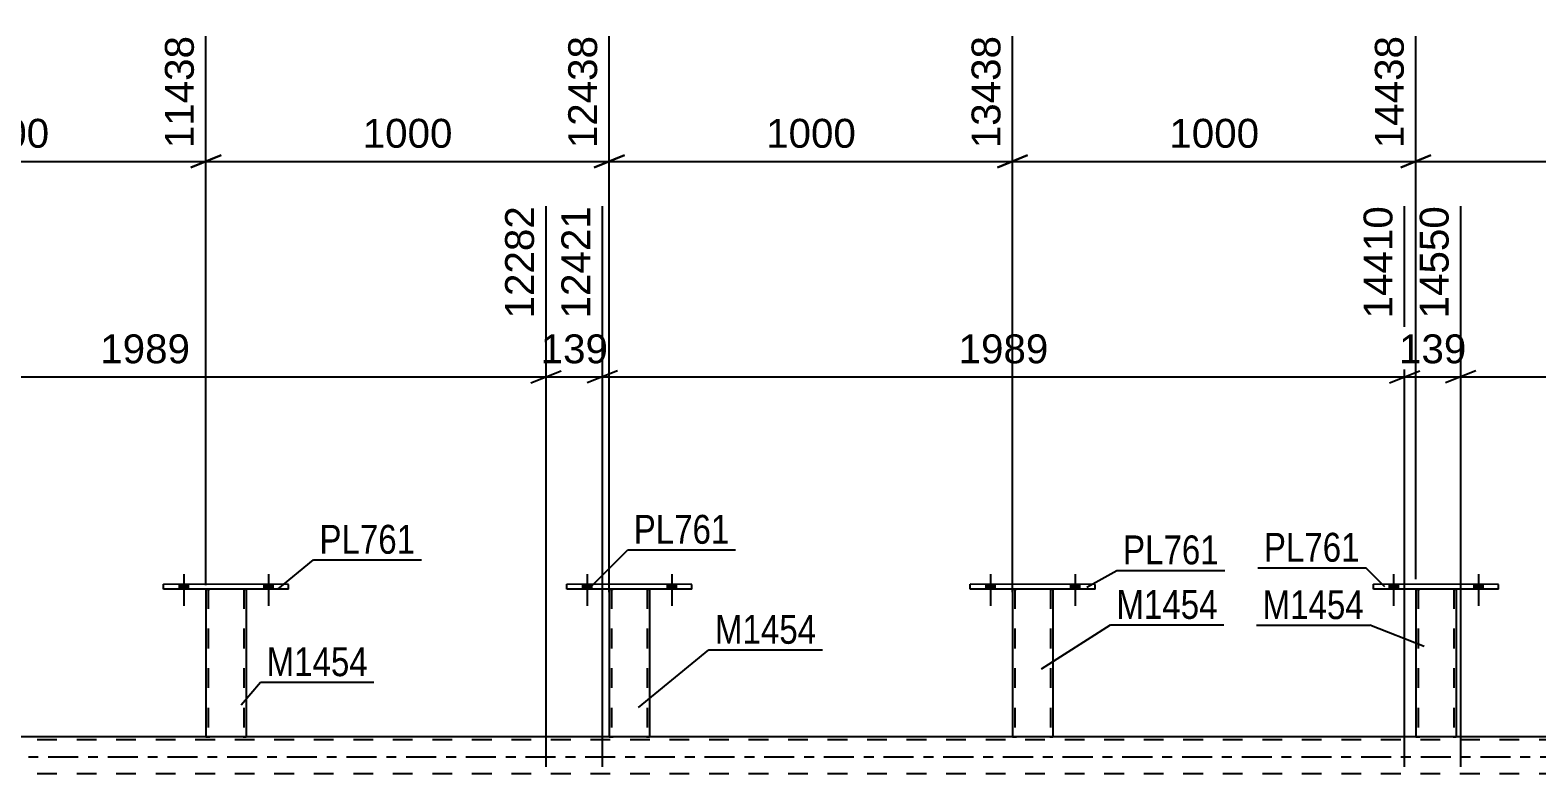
# Model space of a CAD drawing. Header units: millimetres. Extents: x 0 to 841, y 0 to 594.
# Drawn here: x 484.1 to 633.5, y 432.8 to 506.6 of the extents above; entities that cross this region are included whole.
import ezdxf

# ---------------------------------------------------------------- set-up
doc = ezdxf.new("R2010")
doc.units = ezdxf.units.MM
doc.linetypes.add('DXK_LINE_DOT2', pattern=[3.9198, 1.9599, -1.9599])
doc.linetypes.add('DXK_LINE_DOT3', pattern=[5.9187, 2.979, -0.9799, 0.9799, -0.9799])
doc.styles.add('Arial', font='ARIAL.TTF', dxfattribs={"height": 0.2})
doc.styles.add('Arial Narrow', font='ARIALN.TTF', dxfattribs={"height": 0.2})

# ---------------------------------------------------------------- blocks, each defined once
blk = doc.blocks.new('Part-318465150-4862 - 4399')
at = {"color": 2, "linetype": 'Continuous'}
for p, q in [((621.49, 451.15), (621.49, 436.51)), ((625.49, 451.14), (625.49, 436.51)), ((621.52, 436.51), (621.49, 436.51)), ((621.63, 436.51), (621.52, 436.51)), ((621.78, 436.51), (621.63, 436.51)), ((625.19, 436.51), (621.78, 436.51)), ((625.35, 436.51), (625.19, 436.51)), ((625.45, 436.51), (625.35, 436.51)), ((625.49, 436.51), (625.45, 436.51))]:
    blk.add_line(p, q, dxfattribs=at)
at = {"color": 7, "linetype": 'DXK_LINE_DOT2'}
for p, q in [((621.49, 451.15), (621.49, 451.15)), ((621.49, 451.15), (621.49, 451.15)), ((621.49, 451.15), (621.49, 451.15)), ((621.53, 451.15), (621.49, 451.15)), ((621.49, 451.15), (621.53, 451.15)), ((621.63, 451.15), (621.53, 451.15)), ((621.53, 451.15), (621.63, 451.15)), ((621.79, 451.15), (621.63, 451.15)), ((621.63, 451.15), (621.79, 451.15)), ((621.73, 451.15), (621.73, 451.15)), ((621.73, 451.15), (621.73, 436.51)), ((621.75, 451.15), (621.73, 451.15)), ((621.73, 451.15), (621.75, 451.15)), ((621.8, 451.15), (621.75, 451.15)), ((621.75, 451.15), (621.8, 451.15)), ((625.19, 451.15), (621.79, 451.15)), ((625.19, 451.15), (621.79, 451.15)), ((625.1, 451.15), (621.8, 451.15)), ((621.8, 451.15), (621.88, 451.15)), ((625.18, 451.15), (621.88, 451.15)), ((625.18, 451.15), (625.1, 451.15)), ((625.23, 451.15), (625.18, 451.15)), ((625.18, 451.15), (625.23, 451.15)), ((625.19, 451.15), (625.35, 451.15)), ((625.35, 451.15), (625.19, 451.15)), ((625.25, 451.15), (625.23, 451.15)), ((625.23, 451.15), (625.25, 451.15)), ((625.25, 451.15), (625.25, 451.15)), ((625.25, 451.15), (625.25, 436.51)), ((625.35, 451.15), (625.45, 451.15)), ((625.45, 451.15), (625.35, 451.15)), ((625.45, 451.15), (625.49, 451.15)), ((625.49, 451.15), (625.45, 451.15)), ((625.49, 451.15), (625.49, 451.15)), ((625.49, 451.15), (625.49, 451.14)), ((625.49, 451.14), (625.49, 451.15)), ((621.49, 436.51), (621.52, 436.51)), ((621.52, 436.51), (621.63, 436.51)), ((621.63, 436.51), (621.78, 436.51)), ((621.74, 436.51), (621.73, 436.51)), ((621.73, 436.51), (621.74, 436.51)), ((621.8, 436.51), (621.74, 436.51)), ((621.74, 436.51), (621.78, 436.51)), ((625.19, 436.51), (621.78, 436.51)), ((621.78, 436.51), (621.8, 436.51)), ((625.1, 436.51), (621.8, 436.51)), ((621.8, 436.51), (621.87, 436.51)), ((625.18, 436.51), (621.87, 436.51)), ((625.18, 436.51), (625.1, 436.51)), ((625.23, 436.51), (625.18, 436.51)), ((625.18, 436.51), (625.23, 436.51)), ((625.19, 436.51), (625.35, 436.51)), ((625.25, 436.51), (625.23, 436.51)), ((625.23, 436.51), (625.25, 436.51)), ((625.35, 436.51), (625.45, 436.51)), ((625.45, 436.51), (625.49, 436.51))]:
    blk.add_line(p, q, dxfattribs=at)
blk = doc.blocks.new('Part-318465150-4731 - 4399')
at = {"color": 2, "linetype": 'Continuous'}
for p, q in [((537.29, 451.15), (537.29, 451.63)), ((549.69, 451.62), (537.29, 451.63)), ((549.69, 451.14), (549.69, 451.62)), ((549.69, 451.14), (537.29, 451.15))]:
    blk.add_line(p, q, dxfattribs=at)
blk = doc.blocks.new('Part-318465150-4721 - 4399')
at = {"color": 2, "linetype": 'Continuous'}
for p, q in [((577.29, 451.15), (577.29, 451.63)), ((589.69, 451.62), (577.29, 451.63)), ((589.69, 451.14), (589.69, 451.62)), ((589.69, 451.14), (577.29, 451.15))]:
    blk.add_line(p, q, dxfattribs=at)
blk = doc.blocks.new('Part-318465150-4600 - 4399')
at = {"color": 2, "linetype": 'Continuous'}
for p, q in [((501.49, 451.15), (501.49, 436.51)), ((505.49, 451.14), (505.49, 436.51)), ((501.52, 436.51), (501.49, 436.51)), ((501.63, 436.51), (501.52, 436.51)), ((501.78, 436.51), (501.63, 436.51)), ((505.19, 436.51), (501.78, 436.51)), ((505.35, 436.51), (505.19, 436.51)), ((505.45, 436.51), (505.35, 436.51)), ((505.49, 436.51), (505.45, 436.51))]:
    blk.add_line(p, q, dxfattribs=at)
at = {"color": 7, "linetype": 'DXK_LINE_DOT2'}
for p, q in [((501.49, 451.15), (501.49, 451.15)), ((501.49, 451.15), (501.49, 451.15)), ((501.49, 451.15), (501.49, 451.15)), ((501.53, 451.15), (501.49, 451.15)), ((501.49, 451.15), (501.53, 451.15)), ((501.63, 451.15), (501.53, 451.15)), ((501.53, 451.15), (501.63, 451.15)), ((501.79, 451.15), (501.63, 451.15)), ((501.63, 451.15), (501.79, 451.15)), ((501.73, 451.15), (501.73, 451.15)), ((501.73, 451.15), (501.73, 436.51)), ((501.75, 451.15), (501.73, 451.15)), ((501.73, 451.15), (501.75, 451.15)), ((501.8, 451.15), (501.75, 451.15)), ((501.75, 451.15), (501.8, 451.15)), ((505.19, 451.15), (501.79, 451.15)), ((505.19, 451.15), (501.79, 451.15)), ((505.1, 451.15), (501.8, 451.15)), ((501.8, 451.15), (501.88, 451.15)), ((505.18, 451.15), (501.88, 451.15)), ((505.18, 451.15), (505.1, 451.15)), ((505.23, 451.15), (505.18, 451.15)), ((505.18, 451.15), (505.23, 451.15)), ((505.19, 451.15), (505.35, 451.15)), ((505.35, 451.15), (505.19, 451.15)), ((505.25, 451.15), (505.23, 451.15)), ((505.23, 451.15), (505.25, 451.15)), ((505.25, 451.15), (505.25, 451.15)), ((505.25, 451.15), (505.25, 436.51)), ((505.35, 451.15), (505.45, 451.15)), ((505.45, 451.15), (505.35, 451.15)), ((505.45, 451.15), (505.49, 451.15)), ((505.49, 451.15), (505.45, 451.15)), ((505.49, 451.15), (505.49, 451.15)), ((505.49, 451.15), (505.49, 451.14)), ((505.49, 451.14), (505.49, 451.15)), ((501.49, 436.51), (501.52, 436.51)), ((501.52, 436.51), (501.63, 436.51)), ((501.63, 436.51), (501.78, 436.51)), ((501.74, 436.51), (501.73, 436.51)), ((501.73, 436.51), (501.74, 436.51)), ((501.8, 436.51), (501.74, 436.51)), ((501.74, 436.51), (501.78, 436.51)), ((505.19, 436.51), (501.78, 436.51)), ((501.78, 436.51), (501.8, 436.51)), ((505.1, 436.51), (501.8, 436.51)), ((501.8, 436.51), (501.87, 436.51)), ((505.18, 436.51), (501.87, 436.51)), ((505.18, 436.51), (505.1, 436.51)), ((505.23, 436.51), (505.18, 436.51)), ((505.18, 436.51), (505.23, 436.51)), ((505.19, 436.51), (505.35, 436.51)), ((505.25, 436.51), (505.23, 436.51)), ((505.23, 436.51), (505.25, 436.51)), ((505.35, 436.51), (505.45, 436.51)), ((505.45, 436.51), (505.49, 436.51))]:
    blk.add_line(p, q, dxfattribs=at)
blk = doc.blocks.new('Part-318465150-4696 - 4399')
at = {"color": 7, "linetype": 'DXK_LINE_DOT2'}
for p, q in [((765.02, 436.51), (101.49, 436.51)), ((505.49, 436.51), (501.49, 436.51)), ((545.49, 436.51), (541.49, 436.51)), ((585.49, 436.51), (581.49, 436.51)), ((625.49, 436.51), (621.49, 436.51)), ((765.02, 436.19), (89.29, 436.19)), ((765.02, 432.83), (89.29, 432.83))]:
    blk.add_line(p, q, dxfattribs=at)
at = {"color": 2, "linetype": 'Continuous'}
for p, q in [((501.49, 436.51), (465.49, 436.51)), ((541.49, 436.51), (505.49, 436.51)), ((581.49, 436.51), (545.49, 436.51)), ((621.49, 436.51), (585.49, 436.51)), ((661.49, 436.51), (625.49, 436.51))]:
    blk.add_line(p, q, dxfattribs=at)
at = {"color": 7, "linetype": 'DXK_LINE_DOT3'}
blk.add_line((89.29, 434.51), (774.82, 434.51), dxfattribs=at)
blk = doc.blocks.new('Part-318465150-4716 - 4399')
at = {"color": 2, "linetype": 'Continuous'}
for p, q in [((617.29, 451.15), (617.29, 451.63)), ((629.69, 451.62), (617.29, 451.63)), ((629.69, 451.14), (629.69, 451.62)), ((629.69, 451.14), (617.29, 451.15))]:
    blk.add_line(p, q, dxfattribs=at)
blk = doc.blocks.new('Part-318465150-4726 - 4399')
at = {"color": 2, "linetype": 'Continuous'}
for p, q in [((581.49, 451.15), (581.49, 436.51)), ((585.49, 451.14), (585.49, 436.51)), ((581.53, 436.51), (581.49, 436.51)), ((581.63, 436.51), (581.53, 436.51)), ((581.78, 436.51), (581.63, 436.51)), ((585.19, 436.51), (581.78, 436.51)), ((585.35, 436.51), (585.19, 436.51)), ((585.45, 436.51), (585.35, 436.51)), ((585.49, 436.51), (585.45, 436.51))]:
    blk.add_line(p, q, dxfattribs=at)
at = {"color": 7, "linetype": 'DXK_LINE_DOT2'}
for p, q in [((581.49, 451.15), (581.49, 451.15)), ((581.49, 451.15), (581.49, 451.15)), ((581.49, 451.15), (581.49, 451.15)), ((581.53, 451.15), (581.49, 451.15)), ((581.49, 451.15), (581.53, 451.15)), ((581.63, 451.15), (581.53, 451.15)), ((581.53, 451.15), (581.63, 451.15)), ((581.79, 451.15), (581.63, 451.15)), ((581.63, 451.15), (581.79, 451.15)), ((581.73, 451.15), (581.73, 451.15)), ((581.73, 451.15), (581.73, 436.51)), ((581.75, 451.15), (581.73, 451.15)), ((581.73, 451.15), (581.75, 451.15)), ((581.8, 451.15), (581.75, 451.15)), ((581.75, 451.15), (581.8, 451.15)), ((585.2, 451.15), (581.79, 451.15)), ((585.2, 451.15), (581.79, 451.15)), ((585.1, 451.15), (581.8, 451.15)), ((581.8, 451.15), (581.88, 451.15)), ((585.18, 451.15), (581.88, 451.15)), ((585.18, 451.15), (585.1, 451.15)), ((585.23, 451.15), (585.18, 451.15)), ((585.18, 451.15), (585.23, 451.15)), ((585.2, 451.15), (585.35, 451.15)), ((585.35, 451.15), (585.2, 451.15)), ((585.25, 451.15), (585.23, 451.15)), ((585.23, 451.15), (585.25, 451.15)), ((585.25, 451.15), (585.25, 451.15)), ((585.25, 451.15), (585.25, 436.51)), ((585.35, 451.15), (585.46, 451.15)), ((585.46, 451.15), (585.35, 451.15)), ((585.46, 451.15), (585.49, 451.15)), ((585.49, 451.15), (585.46, 451.15)), ((585.49, 451.15), (585.49, 451.15)), ((585.49, 451.15), (585.49, 451.14)), ((585.49, 451.14), (585.49, 451.15)), ((581.49, 436.51), (581.53, 436.51)), ((581.53, 436.51), (581.63, 436.51)), ((581.63, 436.51), (581.78, 436.51)), ((581.75, 436.51), (581.73, 436.51)), ((581.73, 436.51), (581.75, 436.51)), ((581.8, 436.51), (581.75, 436.51)), ((581.75, 436.51), (581.78, 436.51)), ((585.19, 436.51), (581.78, 436.51)), ((581.78, 436.51), (581.8, 436.51)), ((585.1, 436.51), (581.8, 436.51)), ((581.8, 436.51), (581.88, 436.51)), ((585.18, 436.51), (581.88, 436.51)), ((585.18, 436.51), (585.1, 436.51)), ((585.23, 436.51), (585.18, 436.51)), ((585.18, 436.51), (585.23, 436.51)), ((585.19, 436.51), (585.35, 436.51)), ((585.25, 436.51), (585.23, 436.51)), ((585.23, 436.51), (585.25, 436.51)), ((585.35, 436.51), (585.45, 436.51)), ((585.45, 436.51), (585.49, 436.51))]:
    blk.add_line(p, q, dxfattribs=at)
blk = doc.blocks.new('Part-318465150-4736 - 4399')
at = {"color": 2, "linetype": 'Continuous'}
for p, q in [((541.49, 451.15), (541.49, 436.51)), ((545.49, 451.14), (545.49, 436.51)), ((541.53, 436.51), (541.49, 436.51)), ((541.63, 436.51), (541.53, 436.51)), ((541.78, 436.51), (541.63, 436.51)), ((545.19, 436.51), (541.78, 436.51)), ((545.35, 436.51), (545.19, 436.51)), ((545.45, 436.51), (545.35, 436.51)), ((545.49, 436.51), (545.45, 436.51))]:
    blk.add_line(p, q, dxfattribs=at)
at = {"color": 7, "linetype": 'DXK_LINE_DOT2'}
for p, q in [((541.49, 451.15), (541.49, 451.15)), ((541.49, 451.15), (541.49, 451.15)), ((541.49, 451.15), (541.49, 451.15)), ((541.53, 451.15), (541.49, 451.15)), ((541.49, 451.15), (541.53, 451.15)), ((541.63, 451.15), (541.53, 451.15)), ((541.53, 451.15), (541.63, 451.15)), ((541.79, 451.15), (541.63, 451.15)), ((541.63, 451.15), (541.79, 451.15)), ((541.73, 451.15), (541.73, 451.15)), ((541.73, 451.15), (541.73, 436.51)), ((541.75, 451.15), (541.73, 451.15)), ((541.73, 451.15), (541.75, 451.15)), ((541.8, 451.15), (541.75, 451.15)), ((541.75, 451.15), (541.8, 451.15)), ((545.2, 451.15), (541.79, 451.15)), ((545.2, 451.15), (541.79, 451.15)), ((545.11, 451.15), (541.8, 451.15)), ((541.8, 451.15), (541.88, 451.15)), ((545.18, 451.15), (541.88, 451.15)), ((545.18, 451.15), (545.11, 451.15)), ((545.23, 451.15), (545.18, 451.15)), ((545.18, 451.15), (545.23, 451.15)), ((545.2, 451.15), (545.35, 451.15)), ((545.35, 451.15), (545.2, 451.15)), ((545.25, 451.15), (545.23, 451.15)), ((545.23, 451.15), (545.25, 451.15)), ((545.25, 451.15), (545.25, 451.15)), ((545.25, 451.15), (545.25, 436.51)), ((545.35, 451.15), (545.46, 451.15)), ((545.46, 451.15), (545.35, 451.15)), ((545.46, 451.15), (545.49, 451.15)), ((545.49, 451.15), (545.46, 451.15)), ((545.49, 451.15), (545.49, 451.15)), ((545.49, 451.15), (545.49, 451.14)), ((545.49, 451.14), (545.49, 451.15)), ((541.49, 436.51), (541.53, 436.51)), ((541.53, 436.51), (541.63, 436.51)), ((541.63, 436.51), (541.78, 436.51)), ((541.75, 436.51), (541.73, 436.51)), ((541.73, 436.51), (541.75, 436.51)), ((541.8, 436.51), (541.75, 436.51)), ((541.75, 436.51), (541.78, 436.51)), ((545.19, 436.51), (541.78, 436.51)), ((541.78, 436.51), (541.8, 436.51)), ((545.1, 436.51), (541.8, 436.51)), ((541.8, 436.51), (541.88, 436.51)), ((545.18, 436.51), (541.88, 436.51)), ((545.18, 436.51), (545.1, 436.51)), ((545.23, 436.51), (545.18, 436.51)), ((545.18, 436.51), (545.23, 436.51)), ((545.19, 436.51), (545.35, 436.51)), ((545.25, 436.51), (545.23, 436.51)), ((545.23, 436.51), (545.25, 436.51)), ((545.35, 436.51), (545.45, 436.51)), ((545.45, 436.51), (545.49, 436.51))]:
    blk.add_line(p, q, dxfattribs=at)
blk = doc.blocks.new('Part-318465150-4741 - 4399')
at = {"color": 2, "linetype": 'Continuous'}
for p, q in [((497.29, 451.15), (497.29, 451.63)), ((509.69, 451.62), (497.29, 451.63)), ((509.69, 451.14), (509.69, 451.62)), ((509.69, 451.14), (497.29, 451.15))]:
    blk.add_line(p, q, dxfattribs=at)
blk = doc.blocks.new('Bolt-318465150-4864 - 4399')
at = {"linetype": 'Continuous'}
for points in [[(618.85, 451.15), (619.73, 451.15), (619.73, 451.63), (618.85, 451.63)], [(627.25, 451.14), (628.13, 451.14), (628.13, 451.62), (627.25, 451.62)]]:
    blk.add_hatch(color=1, dxfattribs=at).paths.add_polyline_path(points)
at = {"color": 1, "linetype": 'Continuous'}
for p, q in [((618.85, 451.63), (618.85, 451.15)), ((619.29, 452.63), (619.29, 449.51)), ((619.73, 451.63), (619.73, 451.15)), ((627.25, 451.62), (627.25, 451.14)), ((627.69, 452.62), (627.69, 449.5)), ((628.13, 451.62), (628.13, 451.14))]:
    blk.add_line(p, q, dxfattribs=at)
blk = doc.blocks.new('Bolt-318465150-4790 - 4399')
at = {"linetype": 'Continuous'}
for points in [[(498.85, 451.15), (499.73, 451.15), (499.73, 451.63), (498.85, 451.63)], [(507.25, 451.14), (508.13, 451.14), (508.13, 451.62), (507.25, 451.62)]]:
    blk.add_hatch(color=1, dxfattribs=at).paths.add_polyline_path(points)
at = {"color": 1, "linetype": 'Continuous'}
for p, q in [((498.85, 451.63), (498.85, 451.15)), ((499.29, 452.63), (499.29, 449.51)), ((499.73, 451.63), (499.73, 451.15)), ((507.25, 451.62), (507.25, 451.14)), ((507.69, 452.62), (507.69, 449.5)), ((508.13, 451.62), (508.13, 451.14))]:
    blk.add_line(p, q, dxfattribs=at)
blk = doc.blocks.new('Bolt-318465150-4797 - 4399')
at = {"linetype": 'Continuous'}
for points in [[(578.85, 451.15), (579.73, 451.15), (579.73, 451.63), (578.85, 451.63)], [(587.25, 451.14), (588.13, 451.14), (588.13, 451.62), (587.25, 451.62)]]:
    blk.add_hatch(color=1, dxfattribs=at).paths.add_polyline_path(points)
at = {"color": 1, "linetype": 'Continuous'}
for p, q in [((578.85, 451.63), (578.85, 451.15)), ((579.29, 452.63), (579.29, 449.51)), ((579.73, 451.63), (579.73, 451.15)), ((587.25, 451.62), (587.25, 451.14)), ((587.69, 452.62), (587.69, 449.5)), ((588.13, 451.62), (588.13, 451.14))]:
    blk.add_line(p, q, dxfattribs=at)
blk = doc.blocks.new('Bolt-318465150-4798 - 4399')
at = {"linetype": 'Continuous'}
for points in [[(578.85, 451.15), (579.73, 451.15), (579.73, 451.63), (578.85, 451.63)], [(587.25, 451.14), (588.13, 451.14), (588.13, 451.62), (587.25, 451.62)]]:
    blk.add_hatch(color=1, dxfattribs=at).paths.add_polyline_path(points)
at = {"color": 1, "linetype": 'Continuous'}
for p, q in [((578.85, 451.63), (578.85, 451.15)), ((579.29, 452.63), (579.29, 449.51)), ((579.73, 451.63), (579.73, 451.15)), ((587.25, 451.62), (587.25, 451.14)), ((587.69, 452.62), (587.69, 449.5)), ((588.13, 451.62), (588.13, 451.14))]:
    blk.add_line(p, q, dxfattribs=at)
blk = doc.blocks.new('Bolt-318465150-4799 - 4399')
at = {"linetype": 'Continuous'}
for points in [[(538.85, 451.15), (539.73, 451.15), (539.73, 451.63), (538.85, 451.63)], [(547.25, 451.14), (548.13, 451.14), (548.13, 451.62), (547.25, 451.62)]]:
    blk.add_hatch(color=1, dxfattribs=at).paths.add_polyline_path(points)
at = {"color": 1, "linetype": 'Continuous'}
for p, q in [((538.85, 451.63), (538.85, 451.15)), ((539.29, 452.63), (539.29, 449.51)), ((539.73, 451.63), (539.73, 451.15)), ((547.25, 451.62), (547.25, 451.14)), ((547.69, 452.62), (547.69, 449.5)), ((548.13, 451.62), (548.13, 451.14))]:
    blk.add_line(p, q, dxfattribs=at)
blk = doc.blocks.new('Bolt-318465150-4800 - 4399')
at = {"linetype": 'Continuous'}
for points in [[(538.85, 451.15), (539.73, 451.15), (539.73, 451.63), (538.85, 451.63)], [(547.25, 451.14), (548.13, 451.14), (548.13, 451.62), (547.25, 451.62)]]:
    blk.add_hatch(color=1, dxfattribs=at).paths.add_polyline_path(points)
at = {"color": 1, "linetype": 'Continuous'}
for p, q in [((538.85, 451.63), (538.85, 451.15)), ((539.29, 452.63), (539.29, 449.51)), ((539.73, 451.63), (539.73, 451.15)), ((547.25, 451.62), (547.25, 451.14)), ((547.69, 452.62), (547.69, 449.5)), ((548.13, 451.62), (548.13, 451.14))]:
    blk.add_line(p, q, dxfattribs=at)
blk = doc.blocks.new('Bolt-318465150-4801 - 4399')
at = {"linetype": 'Continuous'}
for points in [[(498.85, 451.15), (499.73, 451.15), (499.73, 451.63), (498.85, 451.63)], [(507.25, 451.14), (508.13, 451.14), (508.13, 451.62), (507.25, 451.62)]]:
    blk.add_hatch(color=1, dxfattribs=at).paths.add_polyline_path(points)
at = {"color": 1, "linetype": 'Continuous'}
for p, q in [((498.85, 451.63), (498.85, 451.15)), ((499.29, 452.63), (499.29, 449.51)), ((499.73, 451.63), (499.73, 451.15)), ((507.25, 451.62), (507.25, 451.14)), ((507.69, 452.62), (507.69, 449.5)), ((508.13, 451.62), (508.13, 451.14))]:
    blk.add_line(p, q, dxfattribs=at)
blk = doc.blocks.new('Bolt-318465150-4863 - 4399')
at = {"linetype": 'Continuous'}
for points in [[(618.85, 451.15), (619.73, 451.15), (619.73, 451.63), (618.85, 451.63)], [(627.25, 451.14), (628.13, 451.14), (628.13, 451.62), (627.25, 451.62)]]:
    blk.add_hatch(color=1, dxfattribs=at).paths.add_polyline_path(points)
at = {"color": 1, "linetype": 'Continuous'}
for p, q in [((618.85, 451.63), (618.85, 451.15)), ((619.29, 452.63), (619.29, 449.51)), ((619.73, 451.63), (619.73, 451.15)), ((627.25, 451.62), (627.25, 451.14)), ((627.69, 452.62), (627.69, 449.5)), ((628.13, 451.62), (628.13, 451.14))]:
    blk.add_line(p, q, dxfattribs=at)
blk = doc.blocks.new('StraightDimension-318465150-14487 - 4399')
at = {"color": 7, "linetype": 'Continuous'}
for p, q in [((535.23, 433.51), (535.23, 489.12)), ((540.81, 433.51), (540.81, 489.12)), ((533.73, 471.6), (536.73, 472.8)), ((542.31, 472.8), (539.31, 471.6)), ((535.23, 472.2), (540.81, 472.2))]:
    blk.add_line(p, q, dxfattribs=at)
at = {"color": 0}
blk.add_wipeout([(541.96, 472.95), (541.96, 477.15), (534.09, 477.15), (534.09, 472.95)], dxfattribs=at)
at = {"color": 3, "style": 'Arial'}
blk.add_text('139', height=2.865, dxfattribs=at).set_placement((534.69, 473.55))
at = {"color": 0, "linetype": 'Continuous'}
blk.add_wipeout([(540.21, 489.72), (536.01, 489.72), (536.01, 477.4), (540.21, 477.4)], dxfattribs=at)
at = {"color": 3, "linetype": 'Continuous', "style": 'Arial'}
blk.add_text('12421', height=2.865, rotation=90.0002, dxfattribs=at).set_placement((539.61, 478))
blk = doc.blocks.new('StraightDimension-318465150-14058 - 4399')
at = {"color": 7, "linetype": 'Continuous'}
for p, q in [((541.49, 450.86), (541.49, 505.99)), ((581.49, 450.84), (581.49, 505.99)), ((542.99, 494.18), (539.99, 492.98)), ((541.49, 493.58), (581.49, 493.58)), ((579.99, 492.98), (582.99, 494.18))]:
    blk.add_line(p, q, dxfattribs=at)
at = {"color": 0}
blk.add_wipeout([(566.54, 494.33), (566.54, 498.53), (556.45, 498.53), (556.45, 494.33)], dxfattribs=at)
at = {"color": 3, "style": 'Arial'}
blk.add_text('1000', height=2.865, dxfattribs=at).set_placement((557.05, 494.93))
at = {"color": 0, "linetype": 'Continuous'}
blk.add_wipeout([(580.89, 506.59), (576.69, 506.59), (576.69, 494.28), (580.89, 494.28)], dxfattribs=at)
at = {"color": 3, "linetype": 'Continuous', "style": 'Arial'}
blk.add_text('13438', height=2.865, rotation=90.0002, dxfattribs=at).set_placement((580.29, 494.88))
blk = doc.blocks.new('StraightDimension-318465150-14060 - 4399')
at = {"color": 7, "linetype": 'Continuous'}
for p, q in [((461.49, 451.58), (461.49, 505.99)), ((501.49, 451.56), (501.49, 505.99)), ((462.99, 494.18), (459.99, 492.98)), ((461.49, 493.58), (501.49, 493.58)), ((499.99, 492.98), (502.99, 494.18))]:
    blk.add_line(p, q, dxfattribs=at)
at = {"color": 0}
blk.add_wipeout([(486.54, 494.33), (486.54, 498.53), (476.44, 498.53), (476.44, 494.33)], dxfattribs=at)
at = {"color": 3, "style": 'Arial'}
blk.add_text('1000', height=2.865, dxfattribs=at).set_placement((477.04, 494.93))
at = {"color": 0, "linetype": 'Continuous'}
blk.add_wipeout([(500.89, 506.59), (496.69, 506.59), (496.69, 494.28), (500.89, 494.28)], dxfattribs=at)
at = {"color": 3, "linetype": 'Continuous', "style": 'Arial'}
blk.add_text('11438', height=2.865, rotation=90.0002, dxfattribs=at).set_placement((500.29, 494.88))
blk = doc.blocks.new('StraightDimension-318465150-14059 - 4399')
at = {"color": 7, "linetype": 'Continuous'}
for p, q in [((501.49, 451.56), (501.49, 505.99)), ((541.49, 450.86), (541.49, 505.99)), ((502.99, 494.18), (499.99, 492.98)), ((501.49, 493.58), (541.49, 493.58)), ((539.99, 492.98), (542.99, 494.18))]:
    blk.add_line(p, q, dxfattribs=at)
at = {"color": 0}
blk.add_wipeout([(526.54, 494.33), (526.54, 498.53), (516.44, 498.53), (516.44, 494.33)], dxfattribs=at)
at = {"color": 3, "style": 'Arial'}
blk.add_text('1000', height=2.865, dxfattribs=at).set_placement((517.04, 494.93))
at = {"color": 0, "linetype": 'Continuous'}
blk.add_wipeout([(540.89, 506.59), (536.69, 506.59), (536.69, 494.28), (540.89, 494.28)], dxfattribs=at)
at = {"color": 3, "linetype": 'Continuous', "style": 'Arial'}
blk.add_text('12438', height=2.865, rotation=90.0002, dxfattribs=at).set_placement((540.29, 494.88))
blk = doc.blocks.new('StraightDimension-318465150-14486 - 4399')
at = {"color": 7, "linetype": 'Continuous'}
for p, q in [((540.81, 433.51), (540.81, 489.12)), ((620.37, 433.51), (620.37, 489.12)), ((542.31, 472.8), (539.31, 471.6)), ((618.87, 471.6), (621.87, 472.8)), ((540.81, 472.2), (620.37, 472.2))]:
    blk.add_line(p, q, dxfattribs=at)
at = {"color": 0}
blk.add_wipeout([(585.64, 472.95), (585.64, 477.15), (575.54, 477.15), (575.54, 472.95)], dxfattribs=at)
at = {"color": 3, "style": 'Arial'}
blk.add_text('1989', height=2.865, dxfattribs=at).set_placement((576.14, 473.55))
at = {"color": 0, "linetype": 'Continuous'}
blk.add_wipeout([(619.77, 489.72), (615.57, 489.72), (615.57, 477.4), (619.77, 477.4)], dxfattribs=at)
at = {"color": 3, "linetype": 'Continuous', "style": 'Arial'}
blk.add_text('14410', height=2.865, rotation=90.0002, dxfattribs=at).set_placement((619.17, 478))
blk = doc.blocks.new('StraightDimension-318465150-14485 - 4399')
at = {"color": 7, "linetype": 'Continuous'}
for p, q in [((620.37, 433.51), (620.37, 489.12)), ((625.94, 433.51), (625.94, 489.12)), ((618.87, 471.6), (621.87, 472.8)), ((627.44, 472.8), (624.44, 471.6)), ((620.37, 472.2), (625.94, 472.2))]:
    blk.add_line(p, q, dxfattribs=at)
at = {"color": 0}
blk.add_wipeout([(627.09, 472.95), (627.09, 477.15), (619.22, 477.15), (619.22, 472.95)], dxfattribs=at)
at = {"color": 3, "style": 'Arial'}
blk.add_text('139', height=2.865, dxfattribs=at).set_placement((619.82, 473.55))
at = {"color": 0, "linetype": 'Continuous'}
blk.add_wipeout([(625.34, 489.72), (621.14, 489.72), (621.14, 477.4), (625.34, 477.4)], dxfattribs=at)
at = {"color": 3, "linetype": 'Continuous', "style": 'Arial'}
blk.add_text('14550', height=2.865, rotation=90.0002, dxfattribs=at).set_placement((624.74, 478))
blk = doc.blocks.new('StraightDimension-318465150-14056 - 4399')
at = {"color": 7, "linetype": 'Continuous'}
for p, q in [((621.49, 452.15), (621.49, 505.99)), ((661.49, 450.82), (661.49, 505.99)), ((622.99, 494.18), (619.99, 492.98)), ((621.49, 493.58), (661.49, 493.58)), ((659.99, 492.98), (662.99, 494.18))]:
    blk.add_line(p, q, dxfattribs=at)
at = {"color": 0}
blk.add_wipeout([(646.54, 494.33), (646.54, 498.53), (636.44, 498.53), (636.44, 494.33)], dxfattribs=at)
at = {"color": 3, "style": 'Arial'}
blk.add_text('1000', height=2.865, dxfattribs=at).set_placement((637.04, 494.93))
at = {"color": 0, "linetype": 'Continuous'}
blk.add_wipeout([(660.89, 506.59), (656.69, 506.59), (656.69, 494.28), (660.89, 494.28)], dxfattribs=at)
at = {"color": 3, "linetype": 'Continuous', "style": 'Arial'}
blk.add_text('15438', height=2.865, rotation=90.0002, dxfattribs=at).set_placement((660.29, 494.88))
blk = doc.blocks.new('StraightDimension-318465150-14057 - 4399')
at = {"color": 7, "linetype": 'Continuous'}
for p, q in [((581.49, 450.84), (581.49, 505.99)), ((621.49, 452.15), (621.49, 505.99)), ((582.99, 494.18), (579.99, 492.98)), ((581.49, 493.58), (621.49, 493.58)), ((619.99, 492.98), (622.99, 494.18))]:
    blk.add_line(p, q, dxfattribs=at)
at = {"color": 0}
blk.add_wipeout([(606.54, 494.33), (606.54, 498.53), (596.44, 498.53), (596.44, 494.33)], dxfattribs=at)
at = {"color": 3, "style": 'Arial'}
blk.add_text('1000', height=2.865, dxfattribs=at).set_placement((597.04, 494.93))
at = {"color": 0, "linetype": 'Continuous'}
blk.add_wipeout([(620.89, 506.59), (616.69, 506.59), (616.69, 494.28), (620.89, 494.28)], dxfattribs=at)
at = {"color": 3, "linetype": 'Continuous', "style": 'Arial'}
blk.add_text('14438', height=2.865, rotation=90.0002, dxfattribs=at).set_placement((620.29, 494.88))
blk = doc.blocks.new('StraightDimension-318465150-14484 - 4399')
at = {"color": 7, "linetype": 'Continuous'}
for p, q in [((625.94, 433.51), (625.94, 489.12)), ((705.5, 433.51), (705.5, 489.12)), ((627.44, 472.8), (624.44, 471.6)), ((704, 471.6), (707, 472.8)), ((625.94, 472.2), (705.5, 472.2))]:
    blk.add_line(p, q, dxfattribs=at)
at = {"color": 0}
blk.add_wipeout([(670.77, 472.95), (670.77, 477.15), (660.68, 477.15), (660.68, 472.95)], dxfattribs=at)
at = {"color": 3, "style": 'Arial'}
blk.add_text('1989', height=2.865, dxfattribs=at).set_placement((661.28, 473.55))
at = {"color": 0, "linetype": 'Continuous'}
blk.add_wipeout([(704.9, 489.72), (700.7, 489.72), (700.7, 477.4), (704.9, 477.4)], dxfattribs=at)
at = {"color": 3, "linetype": 'Continuous', "style": 'Arial'}
blk.add_text('16539', height=2.865, rotation=90.0002, dxfattribs=at).set_placement((704.3, 478))
blk = doc.blocks.new('StraightDimension-318465150-14488 - 4399')
at = {"color": 7, "linetype": 'Continuous'}
for p, q in [((455.67, 433.51), (455.67, 489.12)), ((535.23, 433.51), (535.23, 489.12)), ((457.17, 472.8), (454.17, 471.6)), ((533.73, 471.6), (536.73, 472.8)), ((455.67, 472.2), (535.23, 472.2))]:
    blk.add_line(p, q, dxfattribs=at)
at = {"color": 0}
blk.add_wipeout([(500.5, 472.95), (500.5, 477.15), (490.41, 477.15), (490.41, 472.95)], dxfattribs=at)
at = {"color": 3, "style": 'Arial'}
blk.add_text('1989', height=2.865, dxfattribs=at).set_placement((491.01, 473.55))
at = {"color": 0, "linetype": 'Continuous'}
blk.add_wipeout([(534.63, 489.72), (530.43, 489.72), (530.43, 477.4), (534.63, 477.4)], dxfattribs=at)
at = {"color": 3, "linetype": 'Continuous', "style": 'Arial'}
blk.add_text('12282', height=2.865, rotation=90.0002, dxfattribs=at).set_placement((534.03, 478))
blk = doc.blocks.new('Mark-318465150-4858 - 4399')
at = {"color": 0}
blk.add_wipeout([(616.34, 448.18), (616.34, 451.18), (606.29, 451.18), (606.29, 448.18)], dxfattribs=at)
blk.add_wipeout([(616.34, 448.18), (616.34, 451.18), (606.29, 451.18), (606.29, 448.18)], dxfattribs=at)
at = {"color": 30, "linetype": 'Continuous'}
for p in [(605.69, 447.58), (622.31, 445.45)]:
    blk.add_line(p, (616.94, 447.58), dxfattribs=at)
at = {"color": 3, "style": 'Arial Narrow'}
blk.add_text('M1454', height=2.863, dxfattribs=at).set_placement((606.29, 448.18))
blk = doc.blocks.new('Mark-318465150-4727 - 4399')
at = {"color": 0}
blk.add_wipeout([(553.42, 455.65), (553.42, 458.65), (543.92, 458.65), (543.92, 455.65)], dxfattribs=at)
blk.add_wipeout([(553.42, 455.65), (553.42, 458.65), (543.92, 458.65), (543.92, 455.65)], dxfattribs=at)
at = {"color": 30, "linetype": 'Continuous'}
for p, q in [((539.79, 451.52), (543.32, 455.05)), ((543.32, 455.05), (554.02, 455.05))]:
    blk.add_line(p, q, dxfattribs=at)
at = {"color": 3, "style": 'Arial Narrow'}
blk.add_text('PL761', height=2.863, dxfattribs=at).set_placement((543.92, 455.65))
blk = doc.blocks.new('Mark-318465150-4596 - 4399')
at = {"color": 0}
blk.add_wipeout([(517.56, 442.52), (517.56, 445.52), (507.51, 445.52), (507.51, 442.52)], dxfattribs=at)
blk.add_wipeout([(517.56, 442.52), (517.56, 445.52), (507.51, 445.52), (507.51, 442.52)], dxfattribs=at)
at = {"color": 30, "linetype": 'Continuous'}
for p, q in [((504.98, 439.68), (506.91, 441.92)), ((506.91, 441.92), (518.16, 441.92))]:
    blk.add_line(p, q, dxfattribs=at)
at = {"color": 3, "style": 'Arial Narrow'}
blk.add_text('M1454', height=2.863, dxfattribs=at).set_placement((507.51, 442.52))
blk = doc.blocks.new('Mark-318465150-4712 - 4399')
at = {"color": 0}
blk.add_wipeout([(615.93, 453.87), (615.93, 456.87), (606.42, 456.87), (606.42, 453.87)], dxfattribs=at)
blk.add_wipeout([(615.93, 453.87), (615.93, 456.87), (606.42, 456.87), (606.42, 453.87)], dxfattribs=at)
at = {"color": 30, "linetype": 'Continuous'}
for p in [(605.82, 453.27), (618.4, 451.37)]:
    blk.add_line(p, (616.53, 453.27), dxfattribs=at)
at = {"color": 3, "style": 'Arial Narrow'}
blk.add_text('PL761', height=2.863, dxfattribs=at).set_placement((606.42, 453.87))
blk = doc.blocks.new('Mark-318465150-4717 - 4399')
at = {"color": 0}
blk.add_wipeout([(601.96, 453.61), (601.96, 456.61), (592.45, 456.61), (592.45, 453.61)], dxfattribs=at)
blk.add_wipeout([(601.96, 453.61), (601.96, 456.61), (592.45, 456.61), (592.45, 453.61)], dxfattribs=at)
at = {"color": 30, "linetype": 'Continuous'}
for p, q in [((588.87, 451.36), (591.85, 453.01)), ((591.85, 453.01), (602.56, 453.01))]:
    blk.add_line(p, q, dxfattribs=at)
at = {"color": 3, "style": 'Arial Narrow'}
blk.add_text('PL761', height=2.863, dxfattribs=at).set_placement((592.45, 453.61))
blk = doc.blocks.new('Mark-318465150-4722 - 4399')
at = {"color": 0}
blk.add_wipeout([(601.84, 448.2), (601.84, 451.2), (591.79, 451.2), (591.79, 448.2)], dxfattribs=at)
blk.add_wipeout([(601.84, 448.2), (601.84, 451.2), (591.79, 451.2), (591.79, 448.2)], dxfattribs=at)
at = {"color": 30, "linetype": 'Continuous'}
for p, q in [((584.36, 443.25), (591.19, 447.6)), ((591.19, 447.6), (602.44, 447.6))]:
    blk.add_line(p, q, dxfattribs=at)
at = {"color": 3, "style": 'Arial Narrow'}
blk.add_text('M1454', height=2.863, dxfattribs=at).set_placement((591.79, 448.2))
blk = doc.blocks.new('Mark-318465150-4732 - 4399')
at = {"color": 0}
blk.add_wipeout([(562.03, 445.73), (562.03, 448.73), (551.98, 448.73), (551.98, 445.73)], dxfattribs=at)
blk.add_wipeout([(562.03, 445.73), (562.03, 448.73), (551.98, 448.73), (551.98, 445.73)], dxfattribs=at)
at = {"color": 30, "linetype": 'Continuous'}
for p, q in [((544.41, 439.42), (551.38, 445.13)), ((551.38, 445.13), (562.63, 445.13))]:
    blk.add_line(p, q, dxfattribs=at)
at = {"color": 3, "style": 'Arial Narrow'}
blk.add_text('M1454', height=2.863, dxfattribs=at).set_placement((551.98, 445.73))
blk = doc.blocks.new('Mark-318465150-4737 - 4399')
at = {"color": 0}
blk.add_wipeout([(522.26, 454.66), (522.26, 457.66), (512.75, 457.66), (512.75, 454.66)], dxfattribs=at)
blk.add_wipeout([(522.26, 454.66), (522.26, 457.66), (512.75, 457.66), (512.75, 454.66)], dxfattribs=at)
at = {"color": 30, "linetype": 'Continuous'}
for p, q in [((508.62, 451.14), (512.15, 454.06)), ((512.15, 454.06), (522.86, 454.06))]:
    blk.add_line(p, q, dxfattribs=at)
at = {"color": 3, "style": 'Arial Narrow'}
blk.add_text('PL761', height=2.863, dxfattribs=at).set_placement((512.75, 454.66))

msp = doc.modelspace()

# ---------------------------------------------------------------- block references
for name in ['Part-318465150-4741 - 4399', 'Bolt-318465150-4790 - 4399', 'Bolt-318465150-4801 - 4399', 'Part-318465150-4731 - 4399', 'Bolt-318465150-4799 - 4399', 'Bolt-318465150-4800 - 4399', 'Part-318465150-4721 - 4399', 'Bolt-318465150-4797 - 4399', 'Bolt-318465150-4798 - 4399', 'Part-318465150-4716 - 4399', 'Bolt-318465150-4864 - 4399', 'Bolt-318465150-4863 - 4399', 'Part-318465150-4600 - 4399', 'Part-318465150-4736 - 4399', 'Part-318465150-4726 - 4399', 'Part-318465150-4862 - 4399', 'Part-318465150-4696 - 4399']:
    msp.add_blockref(name, (0, 0))

# ---------------------------------------------------------------- next in the draw order: block references
for name in ['StraightDimension-318465150-14060 - 4399', 'StraightDimension-318465150-14487 - 4399']:
    msp.add_blockref(name, (0, 0))

# ---------------------------------------------------------------- next in the draw order: block references
msp.add_blockref('StraightDimension-318465150-14058 - 4399', (0, 0))

# ---------------------------------------------------------------- next in the draw order: block references
msp.add_blockref('StraightDimension-318465150-14059 - 4399', (0, 0))

# ---------------------------------------------------------------- next in the draw order: block references
for name in ['StraightDimension-318465150-14488 - 4399', 'StraightDimension-318465150-14486 - 4399']:
    msp.add_blockref(name, (0, 0))

# ---------------------------------------------------------------- next in the draw order: block references
for name in ['StraightDimension-318465150-14485 - 4399', 'Mark-318465150-4737 - 4399', 'Mark-318465150-4727 - 4399', 'Mark-318465150-4732 - 4399', 'Mark-318465150-4596 - 4399']:
    msp.add_blockref(name, (0, 0))

# ---------------------------------------------------------------- next in the draw order: block references
msp.add_blockref('StraightDimension-318465150-14056 - 4399', (0, 0))

# ---------------------------------------------------------------- next in the draw order: block references
for name in ['StraightDimension-318465150-14057 - 4399', 'StraightDimension-318465150-14484 - 4399']:
    msp.add_blockref(name, (0, 0))

# ---------------------------------------------------------------- next in the draw order: block references
for name in ['Mark-318465150-4717 - 4399', 'Mark-318465150-4858 - 4399']:
    msp.add_blockref(name, (0, 0))

# ---------------------------------------------------------------- next in the draw order: block references
for name in ['Mark-318465150-4712 - 4399', 'Mark-318465150-4722 - 4399']:
    msp.add_blockref(name, (0, 0))

doc.saveas('drawing.dxf')
